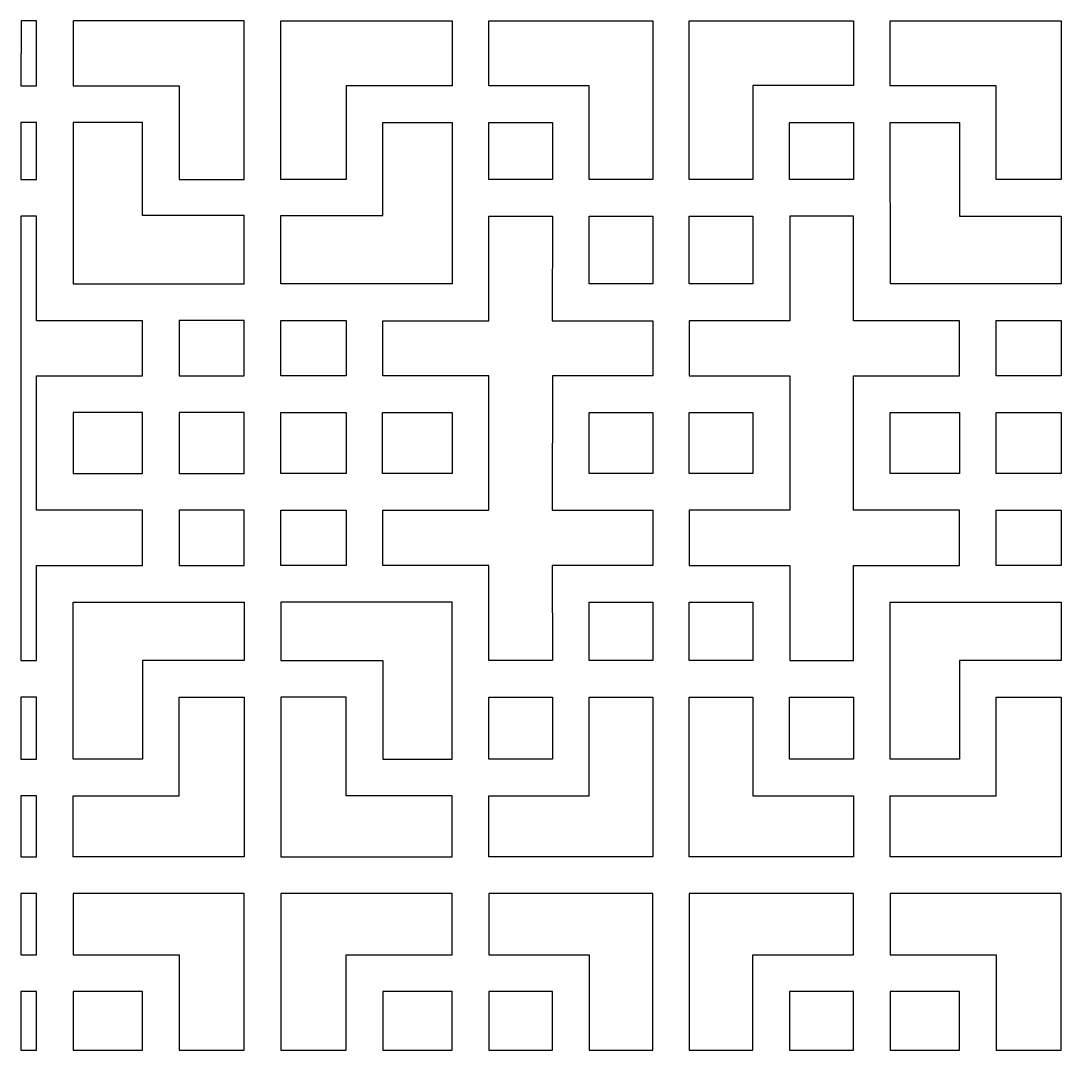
# Model space of a CAD drawing. Header units: centimetres. Extents: x -108 to 108, y -137 to 137.
# Drawn here: x -107.8 to -56.7, y -137.2 to -86.6 of the extents above; entities that cross this region are included whole.
import ezdxf

# ---------------------------------------------------------------- set-up
doc = ezdxf.new("R2010")
doc.units = ezdxf.units.CM
doc.header["$MEASUREMENT"] = 0
doc.layers.add('layer 1', color=7, linetype='Continuous')

msp = doc.modelspace()

# ---------------------------------------------------------------- linework, layer by layer
at = {"layer": 'layer 1', "color": 177}
for points, knots in [([(-107.81718, -86.64373), (-107.81718, -86.64373), (-107.06362, -86.64373), (-107.06362, -86.64373), (-107.06362, -86.64373), (-107.06362, -86.64373), (-107.06362, -89.84373), (-107.06362, -89.84373), (-107.06362, -89.84373), (-107.06362, -89.84373), (-107.82968, -89.84373), (-107.82968, -89.84373), (-107.82968, -89.84373), (-107.82968, -89.84373), (-107.81718, -86.64373), (-107.81718, -86.64373)], [0, 0, 0, 0, 0.2, 0.2, 0.2, 0.2, 0.4, 0.4, 0.4, 0.4, 0.6, 0.6, 0.6, 0.6, 1, 1, 1, 1]), ([(-96.85862, -86.64373), (-96.85862, -86.64373), (-96.85862, -94.43373), (-96.85862, -94.43373), (-96.85862, -94.43373), (-96.85862, -94.43373), (-100.05612, -94.43373), (-100.05612, -94.43373), (-100.05612, -94.43373), (-100.05612, -94.43373), (-100.05612, -89.84373), (-100.05612, -89.84373), (-100.05612, -89.84373), (-100.05612, -89.84373), (-105.26362, -89.84373), (-105.26362, -89.84373), (-105.26362, -89.84373), (-105.26362, -89.84373), (-105.26362, -86.64373), (-105.26362, -86.64373), (-105.26362, -86.64373), (-105.26362, -86.64373), (-96.85862, -86.64373), (-96.85862, -86.64373)], [0, 0, 0, 0, 0.14285714, 0.14285714, 0.14285714, 0.14285714, 0.28571429, 0.28571429, 0.28571429, 0.28571429, 0.42857143, 0.42857143, 0.42857143, 0.42857143, 0.57142857, 0.57142857, 0.57142857, 0.57142857, 0.71428571, 0.71428571, 0.71428571, 0.71428571, 1, 1, 1, 1]), ([(-95.05906, -86.64373), (-95.05906, -86.64373), (-95.05906, -94.43373), (-95.05906, -94.43373), (-95.05906, -94.43373), (-95.05906, -94.43373), (-91.86156, -94.43373), (-91.86156, -94.43373), (-91.86156, -94.43373), (-91.86156, -94.43373), (-91.86156, -89.84373), (-91.86156, -89.84373), (-91.86156, -89.84373), (-91.86156, -89.84373), (-86.65406, -89.84373), (-86.65406, -89.84373), (-86.65406, -89.84373), (-86.65406, -89.84373), (-86.65406, -86.64373), (-86.65406, -86.64373), (-86.65406, -86.64373), (-86.65406, -86.64373), (-95.05906, -86.64373), (-95.05906, -86.64373)], [0, 0, 0, 0, 0.14285714, 0.14285714, 0.14285714, 0.14285714, 0.28571429, 0.28571429, 0.28571429, 0.28571429, 0.42857143, 0.42857143, 0.42857143, 0.42857143, 0.57142857, 0.57142857, 0.57142857, 0.57142857, 0.71428571, 0.71428571, 0.71428571, 0.71428571, 1, 1, 1, 1]), ([(-84.85406, -86.64373), (-84.85406, -86.64373), (-84.85406, -89.84373), (-84.85406, -89.84373), (-84.85406, -89.84373), (-84.85406, -89.84373), (-79.92156, -89.84372), (-79.92156, -89.84372), (-79.92156, -89.84372), (-79.92156, -89.84372), (-79.92156, -94.43373), (-79.92156, -94.43373), (-79.92156, -94.43373), (-79.92156, -94.43373), (-76.79656, -94.43373), (-76.79656, -94.43373), (-76.79656, -94.43373), (-76.79656, -94.43373), (-76.79656, -86.64373), (-76.79656, -86.64373), (-76.79656, -86.64373), (-76.79656, -86.64373), (-84.85406, -86.64373), (-84.85406, -86.64373)], [0, 0, 0, 0, 0.14285714, 0.14285714, 0.14285714, 0.14285714, 0.28571429, 0.28571429, 0.28571429, 0.28571429, 0.42857143, 0.42857143, 0.42857143, 0.42857143, 0.57142857, 0.57142857, 0.57142857, 0.57142857, 0.71428571, 0.71428571, 0.71428571, 0.71428571, 1, 1, 1, 1]), ([(-71.88156, -89.81815), (-71.88156, -89.81815), (-66.94906, -89.81815), (-66.94906, -89.81815), (-66.94906, -89.81815), (-66.94906, -89.81815), (-66.94906, -86.64373), (-66.94906, -86.64373), (-66.94906, -86.64373), (-66.94906, -86.64373), (-75.00656, -86.64373), (-75.00656, -86.64373), (-75.00656, -86.64373), (-75.00656, -86.64373), (-75.00656, -94.43373), (-75.00656, -94.43373), (-75.00656, -94.43373), (-75.00656, -94.43373), (-71.88156, -94.43373), (-71.88156, -94.43373), (-71.88156, -94.43373), (-71.88156, -94.43373), (-71.88156, -89.81815), (-71.88156, -89.81815)], [0, 0, 0, 0, 0.14285714, 0.14285714, 0.14285714, 0.14285714, 0.28571429, 0.28571429, 0.28571429, 0.28571429, 0.42857143, 0.42857143, 0.42857143, 0.42857143, 0.57142857, 0.57142857, 0.57142857, 0.57142857, 0.71428571, 0.71428571, 0.71428571, 0.71428571, 1, 1, 1, 1]), ([(-59.94155, -89.84373), (-59.94155, -89.84373), (-59.94156, -94.43373), (-59.94156, -94.43373), (-59.94156, -94.43373), (-59.94156, -94.43373), (-56.74406, -94.43373), (-56.74406, -94.43373), (-56.74406, -94.43373), (-56.74406, -94.43373), (-56.74406, -86.64373), (-56.74406, -86.64373), (-56.74406, -86.64373), (-56.74406, -86.64373), (-65.14906, -86.64373), (-65.14906, -86.64373), (-65.14906, -86.64373), (-65.14906, -86.64373), (-65.14906, -89.84373), (-65.14906, -89.84373), (-65.14906, -89.84373), (-65.14906, -89.84373), (-59.94155, -89.84373), (-59.94155, -89.84373)], [0, 0, 0, 0, 0.14285714, 0.14285714, 0.14285714, 0.14285714, 0.28571429, 0.28571429, 0.28571429, 0.28571429, 0.42857143, 0.42857143, 0.42857143, 0.42857143, 0.57142857, 0.57142857, 0.57142857, 0.57142857, 0.71428571, 0.71428571, 0.71428571, 0.71428571, 1, 1, 1, 1]), ([(-107.82968, -91.64374), (-107.82968, -91.64374), (-107.06362, -91.64373), (-107.06362, -91.64373), (-107.06362, -91.64373), (-107.06362, -91.64373), (-107.06362, -94.43373), (-107.06362, -94.43373), (-107.06362, -94.43373), (-107.06362, -94.43373), (-107.82968, -94.43373), (-107.82968, -94.43373), (-107.82968, -94.43373), (-107.82968, -94.43373), (-107.82968, -91.64374), (-107.82968, -91.64374)], [0, 0, 0, 0, 0.2, 0.2, 0.2, 0.2, 0.4, 0.4, 0.4, 0.4, 0.6, 0.6, 0.6, 0.6, 1, 1, 1, 1]), ([(-105.26112, -99.56872), (-105.26112, -99.56872), (-105.26112, -91.64373), (-105.26112, -91.64373), (-105.26112, -91.64373), (-105.26112, -91.64373), (-101.85709, -91.64373), (-101.85709, -91.64373), (-101.85709, -91.64373), (-101.85709, -91.64373), (-101.85862, -96.19998), (-101.85862, -96.19998), (-101.85862, -96.19998), (-101.85862, -96.19998), (-96.85862, -96.19998), (-96.85862, -96.19998), (-96.85862, -96.19998), (-96.85862, -96.19998), (-96.85862, -99.56872), (-96.85862, -99.56872), (-96.85862, -99.56872), (-96.85862, -99.56872), (-105.26112, -99.56872), (-105.26112, -99.56872)], [0, 0, 0, 0, 0.14285714, 0.14285714, 0.14285714, 0.14285714, 0.28571429, 0.28571429, 0.28571429, 0.28571429, 0.42857143, 0.42857143, 0.42857143, 0.42857143, 0.57142857, 0.57142857, 0.57142857, 0.57142857, 0.71428571, 0.71428571, 0.71428571, 0.71428571, 1, 1, 1, 1]), ([(-86.65656, -99.56872), (-86.65656, -99.56872), (-86.65656, -91.64373), (-86.65656, -91.64373), (-86.65656, -91.64373), (-86.65656, -91.64373), (-90.06059, -91.64373), (-90.06059, -91.64373), (-90.06059, -91.64373), (-90.06059, -91.64373), (-90.05906, -96.19998), (-90.05906, -96.19998), (-90.05906, -96.19998), (-90.05906, -96.19998), (-95.05906, -96.19998), (-95.05906, -96.19998), (-95.05906, -96.19998), (-95.05906, -96.19998), (-95.05906, -99.56872), (-95.05906, -99.56872), (-95.05906, -99.56872), (-95.05906, -99.56872), (-86.65656, -99.56872), (-86.65656, -99.56872)], [0, 0, 0, 0, 0.14285714, 0.14285714, 0.14285714, 0.14285714, 0.28571429, 0.28571429, 0.28571429, 0.28571429, 0.42857143, 0.42857143, 0.42857143, 0.42857143, 0.57142857, 0.57142857, 0.57142857, 0.57142857, 0.71428571, 0.71428571, 0.71428571, 0.71428571, 1, 1, 1, 1]), ([(-81.72156, -91.64373), (-81.72156, -91.64373), (-84.85406, -91.64373), (-84.85406, -91.64373), (-84.85406, -91.64373), (-84.85406, -91.64373), (-84.85406, -94.43373), (-84.85406, -94.43373), (-84.85406, -94.43373), (-84.85406, -94.43373), (-81.72156, -94.43373), (-81.72156, -94.43373), (-81.72156, -94.43373), (-81.72156, -94.43373), (-81.72156, -91.64373), (-81.72156, -91.64373)], [0, 0, 0, 0, 0.2, 0.2, 0.2, 0.2, 0.4, 0.4, 0.4, 0.4, 0.6, 0.6, 0.6, 0.6, 1, 1, 1, 1]), ([(-66.94906, -91.64373), (-66.94906, -91.64373), (-70.08156, -91.64373), (-70.08156, -91.64373), (-70.08156, -91.64373), (-70.08156, -91.64373), (-70.08156, -94.43373), (-70.08156, -94.43373), (-70.08156, -94.43373), (-70.08156, -94.43373), (-66.94906, -94.43373), (-66.94906, -94.43373), (-66.94906, -94.43373), (-66.94906, -94.43373), (-66.94906, -91.64373), (-66.94906, -91.64373)], [0, 0, 0, 0, 0.2, 0.2, 0.2, 0.2, 0.4, 0.4, 0.4, 0.4, 0.6, 0.6, 0.6, 0.6, 1, 1, 1, 1]), ([(-65.13045, -99.56879), (-65.13045, -99.56879), (-56.74406, -99.56872), (-56.74406, -99.56872), (-56.74406, -99.56872), (-56.74406, -99.56872), (-56.74406, -96.23372), (-56.74406, -96.23372), (-56.74406, -96.23372), (-56.74406, -96.23372), (-61.74406, -96.23418), (-61.74406, -96.23418), (-61.74406, -96.23418), (-61.74406, -96.23418), (-61.74406, -91.64373), (-61.74406, -91.64373), (-61.74406, -91.64373), (-61.74406, -91.64373), (-65.14656, -91.64373), (-65.14656, -91.64373), (-65.14656, -91.64373), (-65.14656, -91.64373), (-65.13045, -99.56879), (-65.13045, -99.56879)], [0, 0, 0, 0, 0.14285714, 0.14285714, 0.14285714, 0.14285714, 0.28571429, 0.28571429, 0.28571429, 0.28571429, 0.42857143, 0.42857143, 0.42857143, 0.42857143, 0.57142857, 0.57142857, 0.57142857, 0.57142857, 0.71428571, 0.71428571, 0.71428571, 0.71428571, 1, 1, 1, 1]), ([(-107.82968, -96.23371), (-107.82968, -96.23371), (-107.06362, -96.23372), (-107.06362, -96.23372), (-107.06362, -96.23372), (-107.06362, -96.23372), (-107.06362, -101.37122), (-107.06362, -101.37122), (-107.06362, -101.37122), (-107.06362, -101.37122), (-101.85862, -101.37122), (-101.85862, -101.37122), (-101.85862, -101.37122), (-101.85862, -101.37122), (-101.85862, -104.08373), (-101.85862, -104.08373), (-101.85862, -104.08373), (-101.85862, -104.08373), (-107.06362, -104.08372), (-107.06362, -104.08372), (-107.06362, -104.08372), (-107.06362, -104.08372), (-107.06362, -110.67873), (-107.06362, -110.67873), (-107.06362, -110.67873), (-107.06362, -110.67873), (-101.85862, -110.67872), (-101.85862, -110.67872), (-101.85862, -110.67872), (-101.85862, -110.67872), (-101.85862, -113.39872), (-101.85862, -113.39872), (-101.85862, -113.39872), (-101.85862, -113.39872), (-107.06362, -113.39623), (-107.06362, -113.39623), (-107.06362, -113.39623), (-107.06362, -113.39623), (-107.06362, -118.05873), (-107.06362, -118.05873), (-107.06362, -118.05873), (-107.06362, -118.05873), (-107.82968, -118.05874), (-107.82968, -118.05874), (-107.82968, -118.05874), (-107.82968, -118.05874), (-107.82968, -96.23371), (-107.82968, -96.23371)], [0, 0, 0, 0, 0.07692308, 0.07692308, 0.07692308, 0.07692308, 0.15384615, 0.15384615, 0.15384615, 0.15384615, 0.23076923, 0.23076923, 0.23076923, 0.23076923, 0.30769231, 0.30769231, 0.30769231, 0.30769231, 0.38461538, 0.38461538, 0.38461538, 0.38461538, 0.46153846, 0.46153846, 0.46153846, 0.46153846, 0.53846154, 0.53846154, 0.53846154, 0.53846154, 0.61538462, 0.61538462, 0.61538462, 0.61538462, 0.69230769, 0.69230769, 0.69230769, 0.69230769, 0.76923077, 0.76923077, 0.76923077, 0.76923077, 0.84615385, 0.84615385, 0.84615385, 0.84615385, 1, 1, 1, 1]), ([(-81.73904, -110.67872), (-81.73904, -110.67872), (-81.72656, -104.08372), (-81.72656, -104.08372), (-81.72656, -104.08372), (-81.72656, -104.08372), (-76.79156, -104.08373), (-76.79156, -104.08373), (-76.79156, -104.08373), (-76.79156, -104.08373), (-76.79156, -101.37122), (-76.79156, -101.37122), (-76.79156, -101.37122), (-76.79156, -101.37122), (-81.73903, -101.37122), (-81.73903, -101.37122), (-81.73903, -101.37122), (-81.73903, -101.37122), (-81.72656, -96.23372), (-81.72656, -96.23372), (-81.72656, -96.23372), (-81.72656, -96.23372), (-84.85406, -96.23372), (-84.85406, -96.23372), (-84.85406, -96.23372), (-84.85406, -96.23372), (-84.85406, -101.37122), (-84.85406, -101.37122), (-84.85406, -101.37122), (-84.85406, -101.37122), (-90.05906, -101.37122), (-90.05906, -101.37122), (-90.05906, -101.37122), (-90.05906, -101.37122), (-90.05906, -104.08373), (-90.05906, -104.08373), (-90.05906, -104.08373), (-90.05906, -104.08373), (-84.85406, -104.08372), (-84.85406, -104.08372), (-84.85406, -104.08372), (-84.85406, -104.08372), (-84.85406, -110.67873), (-84.85406, -110.67873), (-84.85406, -110.67873), (-84.85406, -110.67873), (-90.05906, -110.67872), (-90.05906, -110.67872), (-90.05906, -110.67872), (-90.05906, -110.67872), (-90.05906, -113.39872), (-90.05906, -113.39872), (-90.05906, -113.39872), (-90.05906, -113.39872), (-84.85406, -113.39623), (-84.85406, -113.39623), (-84.85406, -113.39623), (-84.85406, -113.39623), (-84.85406, -118.05873), (-84.85406, -118.05873), (-84.85406, -118.05873), (-84.85406, -118.05873), (-81.72656, -118.05873), (-81.72656, -118.05873), (-81.72656, -118.05873), (-81.72656, -118.05873), (-81.73903, -113.39872), (-81.73903, -113.39872), (-81.73903, -113.39872), (-81.73903, -113.39872), (-76.79156, -113.39872), (-76.79156, -113.39872), (-76.79156, -113.39872), (-76.79156, -113.39872), (-76.79156, -110.67872), (-76.79156, -110.67872), (-76.79156, -110.67872), (-76.79156, -110.67872), (-81.73904, -110.67872), (-81.73904, -110.67872)], [0, 0, 0, 0, 0.04761905, 0.04761905, 0.04761905, 0.04761905, 0.0952381, 0.0952381, 0.0952381, 0.0952381, 0.14285714, 0.14285714, 0.14285714, 0.14285714, 0.19047619, 0.19047619, 0.19047619, 0.19047619, 0.23809524, 0.23809524, 0.23809524, 0.23809524, 0.28571429, 0.28571429, 0.28571429, 0.28571429, 0.33333333, 0.33333333, 0.33333333, 0.33333333, 0.38095238, 0.38095238, 0.38095238, 0.38095238, 0.42857143, 0.42857143, 0.42857143, 0.42857143, 0.47619048, 0.47619048, 0.47619048, 0.47619048, 0.52380952, 0.52380952, 0.52380952, 0.52380952, 0.57142857, 0.57142857, 0.57142857, 0.57142857, 0.61904762, 0.61904762, 0.61904762, 0.61904762, 0.66666667, 0.66666667, 0.66666667, 0.66666667, 0.71428571, 0.71428571, 0.71428571, 0.71428571, 0.76190476, 0.76190476, 0.76190476, 0.76190476, 0.80952381, 0.80952381, 0.80952381, 0.80952381, 0.85714286, 0.85714286, 0.85714286, 0.85714286, 0.9047619, 0.9047619, 0.9047619, 0.9047619, 1, 1, 1, 1]), ([(-76.79156, -96.23622), (-76.79156, -96.23622), (-79.92156, -96.23622), (-79.92156, -96.23622), (-79.92156, -96.23622), (-79.92156, -96.23622), (-79.92156, -99.56872), (-79.92156, -99.56872), (-79.92156, -99.56872), (-79.92156, -99.56872), (-76.79156, -99.56872), (-76.79156, -99.56872), (-76.79156, -99.56872), (-76.79156, -99.56872), (-76.79156, -96.23622), (-76.79156, -96.23622)], [0, 0, 0, 0, 0.2, 0.2, 0.2, 0.2, 0.4, 0.4, 0.4, 0.4, 0.6, 0.6, 0.6, 0.6, 1, 1, 1, 1]), ([(-66.94907, -104.08373), (-66.94907, -104.08373), (-66.94906, -110.67871), (-66.94906, -110.67871), (-66.94906, -110.67871), (-66.94906, -110.67871), (-61.74406, -110.67872), (-61.74406, -110.67872), (-61.74406, -110.67872), (-61.74406, -110.67872), (-61.74406, -113.39872), (-61.74406, -113.39872), (-61.74406, -113.39872), (-61.74406, -113.39872), (-66.94906, -113.39872), (-66.94906, -113.39872), (-66.94906, -113.39872), (-66.94906, -113.39872), (-66.94906, -118.05873), (-66.94906, -118.05873), (-66.94906, -118.05873), (-66.94906, -118.05873), (-70.07656, -118.05873), (-70.07656, -118.05873), (-70.07656, -118.05873), (-70.07656, -118.05873), (-70.07656, -113.39624), (-70.07656, -113.39624), (-70.07656, -113.39624), (-70.07656, -113.39624), (-75.01156, -113.39872), (-75.01156, -113.39872), (-75.01156, -113.39872), (-75.01156, -113.39872), (-75.01156, -110.67872), (-75.01156, -110.67872), (-75.01156, -110.67872), (-75.01156, -110.67872), (-70.07656, -110.67872), (-70.07656, -110.67872), (-70.07656, -110.67872), (-70.07656, -110.67872), (-70.07656, -104.08374), (-70.07656, -104.08374), (-70.07656, -104.08374), (-70.07656, -104.08374), (-75.01156, -104.08373), (-75.01156, -104.08373), (-75.01156, -104.08373), (-75.01156, -104.08373), (-75.01156, -101.37122), (-75.01156, -101.37122), (-75.01156, -101.37122), (-75.01156, -101.37122), (-70.07656, -101.37123), (-70.07656, -101.37123), (-70.07656, -101.37123), (-70.07656, -101.37123), (-70.07656, -96.23372), (-70.07656, -96.23372), (-70.07656, -96.23372), (-70.07656, -96.23372), (-66.94906, -96.23372), (-66.94906, -96.23372), (-66.94906, -96.23372), (-66.94906, -96.23372), (-66.94906, -101.37122), (-66.94906, -101.37122), (-66.94906, -101.37122), (-66.94906, -101.37122), (-61.74406, -101.37122), (-61.74406, -101.37122), (-61.74406, -101.37122), (-61.74406, -101.37122), (-61.74406, -104.08373), (-61.74406, -104.08373), (-61.74406, -104.08373), (-61.74406, -104.08373), (-66.94907, -104.08373), (-66.94907, -104.08373)], [0, 0, 0, 0, 0.04761905, 0.04761905, 0.04761905, 0.04761905, 0.0952381, 0.0952381, 0.0952381, 0.0952381, 0.14285714, 0.14285714, 0.14285714, 0.14285714, 0.19047619, 0.19047619, 0.19047619, 0.19047619, 0.23809524, 0.23809524, 0.23809524, 0.23809524, 0.28571429, 0.28571429, 0.28571429, 0.28571429, 0.33333333, 0.33333333, 0.33333333, 0.33333333, 0.38095238, 0.38095238, 0.38095238, 0.38095238, 0.42857143, 0.42857143, 0.42857143, 0.42857143, 0.47619048, 0.47619048, 0.47619048, 0.47619048, 0.52380952, 0.52380952, 0.52380952, 0.52380952, 0.57142857, 0.57142857, 0.57142857, 0.57142857, 0.61904762, 0.61904762, 0.61904762, 0.61904762, 0.66666667, 0.66666667, 0.66666667, 0.66666667, 0.71428571, 0.71428571, 0.71428571, 0.71428571, 0.76190476, 0.76190476, 0.76190476, 0.76190476, 0.80952381, 0.80952381, 0.80952381, 0.80952381, 0.85714286, 0.85714286, 0.85714286, 0.85714286, 0.9047619, 0.9047619, 0.9047619, 0.9047619, 1, 1, 1, 1]), ([(-71.88156, -96.23622), (-71.88156, -96.23622), (-75.01156, -96.23622), (-75.01156, -96.23622), (-75.01156, -96.23622), (-75.01156, -96.23622), (-75.01156, -99.56872), (-75.01156, -99.56872), (-75.01156, -99.56872), (-75.01156, -99.56872), (-71.88156, -99.56872), (-71.88156, -99.56872), (-71.88156, -99.56872), (-71.88156, -99.56872), (-71.88156, -96.23622), (-71.88156, -96.23622)], [0, 0, 0, 0, 0.2, 0.2, 0.2, 0.2, 0.4, 0.4, 0.4, 0.4, 0.6, 0.6, 0.6, 0.6, 1, 1, 1, 1]), ([(-100.05862, -101.36873), (-100.05862, -101.36873), (-96.85862, -101.36873), (-96.85862, -101.36873), (-96.85862, -101.36873), (-96.85862, -101.36873), (-96.85862, -104.08373), (-96.85862, -104.08373), (-96.85862, -104.08373), (-96.85862, -104.08373), (-100.05862, -104.08373), (-100.05862, -104.08373), (-100.05862, -104.08373), (-100.05862, -104.08373), (-100.05862, -101.36873), (-100.05862, -101.36873)], [0, 0, 0, 0, 0.2, 0.2, 0.2, 0.2, 0.4, 0.4, 0.4, 0.4, 0.6, 0.6, 0.6, 0.6, 1, 1, 1, 1]), ([(-91.85906, -101.36873), (-91.85906, -101.36873), (-95.05906, -101.36873), (-95.05906, -101.36873), (-95.05906, -101.36873), (-95.05906, -101.36873), (-95.05906, -104.08373), (-95.05906, -104.08373), (-95.05906, -104.08373), (-95.05906, -104.08373), (-91.85906, -104.08373), (-91.85906, -104.08373), (-91.85906, -104.08373), (-91.85906, -104.08373), (-91.85906, -101.36873), (-91.85906, -101.36873)], [0, 0, 0, 0, 0.2, 0.2, 0.2, 0.2, 0.4, 0.4, 0.4, 0.4, 0.6, 0.6, 0.6, 0.6, 1, 1, 1, 1]), ([(-56.74406, -101.36873), (-56.74406, -101.36873), (-59.94406, -101.36873), (-59.94406, -101.36873), (-59.94406, -101.36873), (-59.94406, -101.36873), (-59.94406, -104.08373), (-59.94406, -104.08373), (-59.94406, -104.08373), (-59.94406, -104.08373), (-56.74406, -104.08373), (-56.74406, -104.08373), (-56.74406, -104.08373), (-56.74406, -104.08373), (-56.74406, -101.36873), (-56.74406, -101.36873)], [0, 0, 0, 0, 0.2, 0.2, 0.2, 0.2, 0.4, 0.4, 0.4, 0.4, 0.6, 0.6, 0.6, 0.6, 1, 1, 1, 1]), ([(-105.26112, -105.88373), (-105.26112, -105.88373), (-101.85362, -105.88373), (-101.85362, -105.88373), (-101.85362, -105.88373), (-101.85362, -105.88373), (-101.85362, -108.87372), (-101.85362, -108.87372), (-101.85362, -108.87372), (-101.85362, -108.87372), (-105.26112, -108.87372), (-105.26112, -108.87372), (-105.26112, -108.87372), (-105.26112, -108.87372), (-105.26112, -105.88373), (-105.26112, -105.88373)], [0, 0, 0, 0, 0.2, 0.2, 0.2, 0.2, 0.4, 0.4, 0.4, 0.4, 0.6, 0.6, 0.6, 0.6, 1, 1, 1, 1]), ([(-100.05862, -105.88373), (-100.05862, -105.88373), (-96.85862, -105.88373), (-96.85862, -105.88373), (-96.85862, -105.88373), (-96.85862, -105.88373), (-96.85862, -108.87872), (-96.85862, -108.87872), (-96.85862, -108.87872), (-96.85862, -108.87872), (-100.05862, -108.87872), (-100.05862, -108.87872), (-100.05862, -108.87872), (-100.05862, -108.87872), (-100.05862, -105.88373), (-100.05862, -105.88373)], [0, 0, 0, 0, 0.2, 0.2, 0.2, 0.2, 0.4, 0.4, 0.4, 0.4, 0.6, 0.6, 0.6, 0.6, 1, 1, 1, 1]), ([(-91.85906, -105.88373), (-91.85906, -105.88373), (-95.05906, -105.88373), (-95.05906, -105.88373), (-95.05906, -105.88373), (-95.05906, -105.88373), (-95.05906, -108.87872), (-95.05906, -108.87872), (-95.05906, -108.87872), (-95.05906, -108.87872), (-91.85906, -108.87872), (-91.85906, -108.87872), (-91.85906, -108.87872), (-91.85906, -108.87872), (-91.85906, -105.88373), (-91.85906, -105.88373)], [0, 0, 0, 0, 0.2, 0.2, 0.2, 0.2, 0.4, 0.4, 0.4, 0.4, 0.6, 0.6, 0.6, 0.6, 1, 1, 1, 1]), ([(-86.65656, -105.88373), (-86.65656, -105.88373), (-90.06406, -105.88373), (-90.06406, -105.88373), (-90.06406, -105.88373), (-90.06406, -105.88373), (-90.06406, -108.87372), (-90.06406, -108.87372), (-90.06406, -108.87372), (-90.06406, -108.87372), (-86.65656, -108.87372), (-86.65656, -108.87372), (-86.65656, -108.87372), (-86.65656, -108.87372), (-86.65656, -105.88373), (-86.65656, -105.88373)], [0, 0, 0, 0, 0.2, 0.2, 0.2, 0.2, 0.4, 0.4, 0.4, 0.4, 0.6, 0.6, 0.6, 0.6, 1, 1, 1, 1]), ([(-76.79156, -105.88122), (-76.79156, -105.88122), (-79.92156, -105.88122), (-79.92156, -105.88122), (-79.92156, -105.88122), (-79.92156, -105.88122), (-79.92156, -108.87872), (-79.92156, -108.87872), (-79.92156, -108.87872), (-79.92156, -108.87872), (-76.79156, -108.87872), (-76.79156, -108.87872), (-76.79156, -108.87872), (-76.79156, -108.87872), (-76.79156, -105.88122), (-76.79156, -105.88122)], [0, 0, 0, 0, 0.2, 0.2, 0.2, 0.2, 0.4, 0.4, 0.4, 0.4, 0.6, 0.6, 0.6, 0.6, 1, 1, 1, 1]), ([(-71.88156, -105.88122), (-71.88156, -105.88122), (-75.01406, -105.88122), (-75.01406, -105.88122), (-75.01406, -105.88122), (-75.01406, -105.88122), (-75.01406, -108.87872), (-75.01406, -108.87872), (-75.01406, -108.87872), (-75.01406, -108.87872), (-71.88156, -108.87872), (-71.88156, -108.87872), (-71.88156, -108.87872), (-71.88156, -108.87872), (-71.88156, -105.88122), (-71.88156, -105.88122)], [0, 0, 0, 0, 0.2, 0.2, 0.2, 0.2, 0.4, 0.4, 0.4, 0.4, 0.6, 0.6, 0.6, 0.6, 1, 1, 1, 1]), ([(-61.73906, -105.88373), (-61.73906, -105.88373), (-65.14656, -105.88373), (-65.14656, -105.88373), (-65.14656, -105.88373), (-65.14656, -105.88373), (-65.14656, -108.87372), (-65.14656, -108.87372), (-65.14656, -108.87372), (-65.14656, -108.87372), (-61.73906, -108.87372), (-61.73906, -108.87372), (-61.73906, -108.87372), (-61.73906, -108.87372), (-61.73906, -105.88373), (-61.73906, -105.88373)], [0, 0, 0, 0, 0.2, 0.2, 0.2, 0.2, 0.4, 0.4, 0.4, 0.4, 0.6, 0.6, 0.6, 0.6, 1, 1, 1, 1]), ([(-56.74406, -105.88373), (-56.74406, -105.88373), (-59.94406, -105.88373), (-59.94406, -105.88373), (-59.94406, -105.88373), (-59.94406, -105.88373), (-59.94406, -108.87872), (-59.94406, -108.87872), (-59.94406, -108.87872), (-59.94406, -108.87872), (-56.74406, -108.87872), (-56.74406, -108.87872), (-56.74406, -108.87872), (-56.74406, -108.87872), (-56.74406, -105.88373), (-56.74406, -105.88373)], [0, 0, 0, 0, 0.2, 0.2, 0.2, 0.2, 0.4, 0.4, 0.4, 0.4, 0.6, 0.6, 0.6, 0.6, 1, 1, 1, 1]), ([(-100.05862, -110.67623), (-100.05862, -110.67623), (-96.85862, -110.67623), (-96.85862, -110.67623), (-96.85862, -110.67623), (-96.85862, -110.67623), (-96.85862, -113.39872), (-96.85862, -113.39872), (-96.85862, -113.39872), (-96.85862, -113.39872), (-100.05862, -113.39872), (-100.05862, -113.39872), (-100.05862, -113.39872), (-100.05862, -113.39872), (-100.05862, -110.67623), (-100.05862, -110.67623)], [0, 0, 0, 0, 0.2, 0.2, 0.2, 0.2, 0.4, 0.4, 0.4, 0.4, 0.6, 0.6, 0.6, 0.6, 1, 1, 1, 1]), ([(-91.85906, -110.67623), (-91.85906, -110.67623), (-95.05906, -110.67623), (-95.05906, -110.67623), (-95.05906, -110.67623), (-95.05906, -110.67623), (-95.05906, -113.39872), (-95.05906, -113.39872), (-95.05906, -113.39872), (-95.05906, -113.39872), (-91.85906, -113.39872), (-91.85906, -113.39872), (-91.85906, -113.39872), (-91.85906, -113.39872), (-91.85906, -110.67623), (-91.85906, -110.67623)], [0, 0, 0, 0, 0.2, 0.2, 0.2, 0.2, 0.4, 0.4, 0.4, 0.4, 0.6, 0.6, 0.6, 0.6, 1, 1, 1, 1]), ([(-56.74457, -110.67459), (-56.74457, -110.67459), (-59.94246, -110.67459), (-59.94246, -110.67459), (-59.94246, -110.67459), (-59.94246, -110.67459), (-59.94246, -113.40095), (-59.94246, -113.40095), (-59.94246, -113.40095), (-59.94246, -113.40095), (-56.74457, -113.40095), (-56.74457, -113.40095), (-56.74457, -113.40095), (-56.74457, -113.40095), (-56.74457, -110.67459), (-56.74457, -110.67459)], [0, 0, 0, 0, 0.2, 0.2, 0.2, 0.2, 0.4, 0.4, 0.4, 0.4, 0.6, 0.6, 0.6, 0.6, 1, 1, 1, 1]), ([(-101.85862, -118.05373), (-101.85862, -118.05373), (-96.85862, -118.05873), (-96.85862, -118.05873), (-96.85862, -118.05873), (-96.85862, -118.05873), (-96.85862, -115.19873), (-96.85862, -115.19873), (-96.85862, -115.19873), (-96.85862, -115.19873), (-105.26112, -115.19873), (-105.26112, -115.19873), (-105.26112, -115.19873), (-105.26112, -115.19873), (-105.26112, -122.90123), (-105.26112, -122.90123), (-105.26112, -122.90123), (-105.26112, -122.90123), (-101.85862, -122.90123), (-101.85862, -122.90123), (-101.85862, -122.90123), (-101.85862, -122.90123), (-101.85862, -118.05373), (-101.85862, -118.05373)], [0, 0, 0, 0, 0.14285714, 0.14285714, 0.14285714, 0.14285714, 0.28571429, 0.28571429, 0.28571429, 0.28571429, 0.42857143, 0.42857143, 0.42857143, 0.42857143, 0.57142857, 0.57142857, 0.57142857, 0.57142857, 0.71428571, 0.71428571, 0.71428571, 0.71428571, 1, 1, 1, 1]), ([(-90.05906, -118.05373), (-90.05906, -118.05373), (-95.05906, -118.05873), (-95.05906, -118.05873), (-95.05906, -118.05873), (-95.05906, -118.05873), (-95.05906, -115.19873), (-95.05906, -115.19873), (-95.05906, -115.19873), (-95.05906, -115.19873), (-86.65656, -115.19873), (-86.65656, -115.19873), (-86.65656, -115.19873), (-86.65656, -115.19873), (-86.65656, -122.90123), (-86.65656, -122.90123), (-86.65656, -122.90123), (-86.65656, -122.90123), (-90.05906, -122.90123), (-90.05906, -122.90123), (-90.05906, -122.90123), (-90.05906, -122.90123), (-90.05906, -118.05373), (-90.05906, -118.05373)], [0, 0, 0, 0, 0.14285714, 0.14285714, 0.14285714, 0.14285714, 0.28571429, 0.28571429, 0.28571429, 0.28571429, 0.42857143, 0.42857143, 0.42857143, 0.42857143, 0.57142857, 0.57142857, 0.57142857, 0.57142857, 0.71428571, 0.71428571, 0.71428571, 0.71428571, 1, 1, 1, 1]), ([(-76.79156, -115.19623), (-76.79156, -115.19623), (-79.92406, -115.19623), (-79.92406, -115.19623), (-79.92406, -115.19623), (-79.92406, -115.19623), (-79.92406, -118.05373), (-79.92406, -118.05373), (-79.92406, -118.05373), (-79.92406, -118.05373), (-76.79156, -118.05373), (-76.79156, -118.05373), (-76.79156, -118.05373), (-76.79156, -118.05373), (-76.79156, -115.19623), (-76.79156, -115.19623)], [0, 0, 0, 0, 0.2, 0.2, 0.2, 0.2, 0.4, 0.4, 0.4, 0.4, 0.6, 0.6, 0.6, 0.6, 1, 1, 1, 1]), ([(-71.88156, -115.19623), (-71.88156, -115.19623), (-75.01156, -115.19623), (-75.01156, -115.19623), (-75.01156, -115.19623), (-75.01156, -115.19623), (-75.01156, -118.05373), (-75.01156, -118.05373), (-75.01156, -118.05373), (-75.01156, -118.05373), (-71.88156, -118.05373), (-71.88156, -118.05373), (-71.88156, -118.05373), (-71.88156, -118.05373), (-71.88156, -115.19623), (-71.88156, -115.19623)], [0, 0, 0, 0, 0.2, 0.2, 0.2, 0.2, 0.4, 0.4, 0.4, 0.4, 0.6, 0.6, 0.6, 0.6, 1, 1, 1, 1]), ([(-61.74406, -118.05373), (-61.74406, -118.05373), (-56.74406, -118.05495), (-56.74406, -118.05495), (-56.74406, -118.05495), (-56.74406, -118.05495), (-56.74406, -115.19873), (-56.74406, -115.19873), (-56.74406, -115.19873), (-56.74406, -115.19873), (-65.14116, -115.19873), (-65.14116, -115.19873), (-65.14116, -115.19873), (-65.14116, -115.19873), (-65.14656, -122.90123), (-65.14656, -122.90123), (-65.14656, -122.90123), (-65.14656, -122.90123), (-61.74406, -122.90123), (-61.74406, -122.90123), (-61.74406, -122.90123), (-61.74406, -122.90123), (-61.74406, -118.05373), (-61.74406, -118.05373)], [0, 0, 0, 0, 0.14285714, 0.14285714, 0.14285714, 0.14285714, 0.28571429, 0.28571429, 0.28571429, 0.28571429, 0.42857143, 0.42857143, 0.42857143, 0.42857143, 0.57142857, 0.57142857, 0.57142857, 0.57142857, 0.71428571, 0.71428571, 0.71428571, 0.71428571, 1, 1, 1, 1]), ([(-107.82968, -119.85372), (-107.82968, -119.85372), (-107.06362, -119.85373), (-107.06362, -119.85373), (-107.06362, -119.85373), (-107.06362, -119.85373), (-107.06362, -122.90123), (-107.06362, -122.90123), (-107.06362, -122.90123), (-107.06362, -122.90123), (-107.82968, -122.90123), (-107.82968, -122.90123), (-107.82968, -122.90123), (-107.82968, -122.90123), (-107.82968, -119.85372), (-107.82968, -119.85372)], [0, 0, 0, 0, 0.2, 0.2, 0.2, 0.2, 0.4, 0.4, 0.4, 0.4, 0.6, 0.6, 0.6, 0.6, 1, 1, 1, 1]), ([(-96.85862, -127.71123), (-96.85862, -127.71123), (-96.85862, -119.85623), (-96.85862, -119.85623), (-96.85862, -119.85623), (-96.85862, -119.85623), (-100.05862, -119.85623), (-100.05862, -119.85623), (-100.05862, -119.85623), (-100.05862, -119.85623), (-100.05612, -124.70123), (-100.05612, -124.70123), (-100.05612, -124.70123), (-100.05612, -124.70123), (-105.26112, -124.70123), (-105.26112, -124.70123), (-105.26112, -124.70123), (-105.26112, -124.70123), (-105.26112, -127.71123), (-105.26112, -127.71123), (-105.26112, -127.71123), (-105.26112, -127.71123), (-96.85862, -127.71123), (-96.85862, -127.71123)], [0, 0, 0, 0, 0.14285714, 0.14285714, 0.14285714, 0.14285714, 0.28571429, 0.28571429, 0.28571429, 0.28571429, 0.42857143, 0.42857143, 0.42857143, 0.42857143, 0.57142857, 0.57142857, 0.57142857, 0.57142857, 0.71428571, 0.71428571, 0.71428571, 0.71428571, 1, 1, 1, 1]), ([(-95.05906, -127.71123), (-95.05906, -127.71123), (-95.05906, -119.85623), (-95.05906, -119.85623), (-95.05906, -119.85623), (-95.05906, -119.85623), (-91.85906, -119.85623), (-91.85906, -119.85623), (-91.85906, -119.85623), (-91.85906, -119.85623), (-91.86156, -124.70123), (-91.86156, -124.70123), (-91.86156, -124.70123), (-91.86156, -124.70123), (-86.65656, -124.70123), (-86.65656, -124.70123), (-86.65656, -124.70123), (-86.65656, -124.70123), (-86.65656, -127.71123), (-86.65656, -127.71123), (-86.65656, -127.71123), (-86.65656, -127.71123), (-95.05906, -127.71123), (-95.05906, -127.71123)], [0, 0, 0, 0, 0.14285714, 0.14285714, 0.14285714, 0.14285714, 0.28571429, 0.28571429, 0.28571429, 0.28571429, 0.42857143, 0.42857143, 0.42857143, 0.42857143, 0.57142857, 0.57142857, 0.57142857, 0.57142857, 0.71428571, 0.71428571, 0.71428571, 0.71428571, 1, 1, 1, 1]), ([(-81.72156, -119.85373), (-81.72156, -119.85373), (-84.85406, -119.85373), (-84.85406, -119.85373), (-84.85406, -119.85373), (-84.85406, -119.85373), (-84.85406, -122.90123), (-84.85406, -122.90123), (-84.85406, -122.90123), (-84.85406, -122.90123), (-81.72156, -122.90123), (-81.72156, -122.90123), (-81.72156, -122.90123), (-81.72156, -122.90123), (-81.72156, -119.85373), (-81.72156, -119.85373)], [0, 0, 0, 0, 0.2, 0.2, 0.2, 0.2, 0.4, 0.4, 0.4, 0.4, 0.6, 0.6, 0.6, 0.6, 1, 1, 1, 1]), ([(-76.79156, -127.71123), (-76.79156, -127.71123), (-76.79156, -119.85623), (-76.79156, -119.85623), (-76.79156, -119.85623), (-76.79156, -119.85623), (-79.92407, -119.85623), (-79.92407, -119.85623), (-79.92407, -119.85623), (-79.92407, -119.85623), (-79.92156, -124.70123), (-79.92156, -124.70123), (-79.92156, -124.70123), (-79.92156, -124.70123), (-84.85406, -124.70123), (-84.85406, -124.70123), (-84.85406, -124.70123), (-84.85406, -124.70123), (-84.85406, -127.71123), (-84.85406, -127.71123), (-84.85406, -127.71123), (-84.85406, -127.71123), (-76.79156, -127.71123), (-76.79156, -127.71123)], [0, 0, 0, 0, 0.14285714, 0.14285714, 0.14285714, 0.14285714, 0.28571429, 0.28571429, 0.28571429, 0.28571429, 0.42857143, 0.42857143, 0.42857143, 0.42857143, 0.57142857, 0.57142857, 0.57142857, 0.57142857, 0.71428571, 0.71428571, 0.71428571, 0.71428571, 1, 1, 1, 1]), ([(-71.88156, -124.70123), (-71.88156, -124.70123), (-71.88156, -119.85623), (-71.88156, -119.85623), (-71.88156, -119.85623), (-71.88156, -119.85623), (-75.01156, -119.85623), (-75.01156, -119.85623), (-75.01156, -119.85623), (-75.01156, -119.85623), (-75.01156, -127.71123), (-75.01156, -127.71123), (-75.01156, -127.71123), (-75.01156, -127.71123), (-66.94906, -127.71123), (-66.94906, -127.71123), (-66.94906, -127.71123), (-66.94906, -127.71123), (-66.94906, -124.70123), (-66.94906, -124.70123), (-66.94906, -124.70123), (-66.94906, -124.70123), (-71.88156, -124.70123), (-71.88156, -124.70123)], [0, 0, 0, 0, 0.14285714, 0.14285714, 0.14285714, 0.14285714, 0.28571429, 0.28571429, 0.28571429, 0.28571429, 0.42857143, 0.42857143, 0.42857143, 0.42857143, 0.57142857, 0.57142857, 0.57142857, 0.57142857, 0.71428571, 0.71428571, 0.71428571, 0.71428571, 1, 1, 1, 1]), ([(-66.94906, -119.85373), (-66.94906, -119.85373), (-70.08156, -119.85373), (-70.08156, -119.85373), (-70.08156, -119.85373), (-70.08156, -119.85373), (-70.08156, -122.90123), (-70.08156, -122.90123), (-70.08156, -122.90123), (-70.08156, -122.90123), (-66.94906, -122.90123), (-66.94906, -122.90123), (-66.94906, -122.90123), (-66.94906, -122.90123), (-66.94906, -119.85373), (-66.94906, -119.85373)], [0, 0, 0, 0, 0.2, 0.2, 0.2, 0.2, 0.4, 0.4, 0.4, 0.4, 0.6, 0.6, 0.6, 0.6, 1, 1, 1, 1]), ([(-56.74406, -119.85623), (-56.74406, -119.85623), (-59.94406, -119.85623), (-59.94406, -119.85623), (-59.94406, -119.85623), (-59.94406, -119.85623), (-59.94157, -124.70123), (-59.94157, -124.70123), (-59.94157, -124.70123), (-59.94157, -124.70123), (-65.14656, -124.70123), (-65.14656, -124.70123), (-65.14656, -124.70123), (-65.14656, -124.70123), (-65.14656, -127.71123), (-65.14656, -127.71123), (-65.14656, -127.71123), (-65.14656, -127.71123), (-56.74406, -127.71123), (-56.74406, -127.71123), (-56.74406, -127.71123), (-56.74406, -127.71123), (-56.74406, -119.85623), (-56.74406, -119.85623)], [0, 0, 0, 0, 0.14285714, 0.14285714, 0.14285714, 0.14285714, 0.28571429, 0.28571429, 0.28571429, 0.28571429, 0.42857143, 0.42857143, 0.42857143, 0.42857143, 0.57142857, 0.57142857, 0.57142857, 0.57142857, 0.71428571, 0.71428571, 0.71428571, 0.71428571, 1, 1, 1, 1]), ([(-107.82968, -124.70123), (-107.82968, -124.70123), (-107.06362, -124.70123), (-107.06362, -124.70123), (-107.06362, -124.70123), (-107.06362, -124.70123), (-107.06362, -127.71123), (-107.06362, -127.71123), (-107.06362, -127.71123), (-107.06362, -127.71123), (-107.82968, -127.71123), (-107.82968, -127.71123), (-107.82968, -127.71123), (-107.82968, -127.71123), (-107.82968, -124.70123), (-107.82968, -124.70123)], [0, 0, 0, 0, 0.2, 0.2, 0.2, 0.2, 0.4, 0.4, 0.4, 0.4, 0.6, 0.6, 0.6, 0.6, 1, 1, 1, 1]), ([(-107.82968, -129.51047), (-107.82968, -129.51047), (-107.06362, -129.51047), (-107.06362, -129.51047), (-107.06362, -129.51047), (-107.06362, -129.51047), (-107.06362, -132.52047), (-107.06362, -132.52047), (-107.06362, -132.52047), (-107.06362, -132.52047), (-107.82968, -132.52047), (-107.82968, -132.52047), (-107.82968, -132.52047), (-107.82968, -132.52047), (-107.82968, -129.51047), (-107.82968, -129.51047)], [0, 0, 0, 0, 0.2, 0.2, 0.2, 0.2, 0.4, 0.4, 0.4, 0.4, 0.6, 0.6, 0.6, 0.6, 1, 1, 1, 1]), ([(-100.05856, -137.20001), (-100.05856, -137.20001), (-100.05612, -132.52047), (-100.05612, -132.52047), (-100.05612, -132.52047), (-100.05612, -132.52047), (-105.26112, -132.52047), (-105.26112, -132.52047), (-105.26112, -132.52047), (-105.26112, -132.52047), (-105.26112, -129.51047), (-105.26112, -129.51047), (-105.26112, -129.51047), (-105.26112, -129.51047), (-96.85862, -129.51047), (-96.85862, -129.51047), (-96.85862, -129.51047), (-96.85862, -129.51047), (-96.85861, -137.20001), (-96.85861, -137.20001), (-96.85861, -137.20001), (-96.85861, -137.20001), (-100.05856, -137.20001), (-100.05856, -137.20001)], [0, 0, 0, 0, 0.14285714, 0.14285714, 0.14285714, 0.14285714, 0.28571429, 0.28571429, 0.28571429, 0.28571429, 0.42857143, 0.42857143, 0.42857143, 0.42857143, 0.57142857, 0.57142857, 0.57142857, 0.57142857, 0.71428571, 0.71428571, 0.71428571, 0.71428571, 1, 1, 1, 1]), ([(-95.05904, -137.20001), (-95.05904, -137.20001), (-95.05906, -129.51047), (-95.05906, -129.51047), (-95.05906, -129.51047), (-95.05906, -129.51047), (-86.65656, -129.51047), (-86.65656, -129.51047), (-86.65656, -129.51047), (-86.65656, -129.51047), (-86.65656, -132.52047), (-86.65656, -132.52047), (-86.65656, -132.52047), (-86.65656, -132.52047), (-91.86156, -132.52047), (-91.86156, -132.52047), (-91.86156, -132.52047), (-91.86156, -132.52047), (-91.85913, -137.20001), (-91.85913, -137.20001), (-91.85913, -137.20001), (-91.85913, -137.20001), (-95.05904, -137.20001), (-95.05904, -137.20001)], [0, 0, 0, 0, 0.14285714, 0.14285714, 0.14285714, 0.14285714, 0.28571429, 0.28571429, 0.28571429, 0.28571429, 0.42857143, 0.42857143, 0.42857143, 0.42857143, 0.57142857, 0.57142857, 0.57142857, 0.57142857, 0.71428571, 0.71428571, 0.71428571, 0.71428571, 1, 1, 1, 1]), ([(-79.92398, -137.20001), (-79.92398, -137.20001), (-79.92156, -132.52047), (-79.92156, -132.52047), (-79.92156, -132.52047), (-79.92156, -132.52047), (-84.85406, -132.52047), (-84.85406, -132.52047), (-84.85406, -132.52047), (-84.85406, -132.52047), (-84.85406, -129.51047), (-84.85406, -129.51047), (-84.85406, -129.51047), (-84.85406, -129.51047), (-76.79156, -129.51047), (-76.79156, -129.51047), (-76.79156, -129.51047), (-76.79156, -129.51047), (-76.79156, -137.20001), (-76.79156, -137.20001), (-76.79156, -137.20001), (-76.79156, -137.20001), (-79.92398, -137.20001), (-79.92398, -137.20001)], [0, 0, 0, 0, 0.14285714, 0.14285714, 0.14285714, 0.14285714, 0.28571429, 0.28571429, 0.28571429, 0.28571429, 0.42857143, 0.42857143, 0.42857143, 0.42857143, 0.57142857, 0.57142857, 0.57142857, 0.57142857, 0.71428571, 0.71428571, 0.71428571, 0.71428571, 1, 1, 1, 1]), ([(-75.01156, -137.20001), (-75.01156, -137.20001), (-75.01156, -129.51047), (-75.01156, -129.51047), (-75.01156, -129.51047), (-75.01156, -129.51047), (-66.94906, -129.51047), (-66.94906, -129.51047), (-66.94906, -129.51047), (-66.94906, -129.51047), (-66.94906, -132.52047), (-66.94906, -132.52047), (-66.94906, -132.52047), (-66.94906, -132.52047), (-71.88156, -132.52047), (-71.88156, -132.52047), (-71.88156, -132.52047), (-71.88156, -132.52047), (-71.88156, -137.20001), (-71.88156, -137.20001), (-71.88156, -137.20001), (-71.88156, -137.20001), (-75.01156, -137.20001), (-75.01156, -137.20001)], [0, 0, 0, 0, 0.14285714, 0.14285714, 0.14285714, 0.14285714, 0.28571429, 0.28571429, 0.28571429, 0.28571429, 0.42857143, 0.42857143, 0.42857143, 0.42857143, 0.57142857, 0.57142857, 0.57142857, 0.57142857, 0.71428571, 0.71428571, 0.71428571, 0.71428571, 1, 1, 1, 1]), ([(-59.94395, -137.20001), (-59.94395, -137.20001), (-59.94157, -132.52047), (-59.94157, -132.52047), (-59.94157, -132.52047), (-59.94157, -132.52047), (-65.14656, -132.52047), (-65.14656, -132.52047), (-65.14656, -132.52047), (-65.14656, -132.52047), (-65.14656, -129.51047), (-65.14656, -129.51047), (-65.14656, -129.51047), (-65.14656, -129.51047), (-56.74406, -129.51047), (-56.74406, -129.51047), (-56.74406, -129.51047), (-56.74406, -129.51047), (-56.74405, -137.20001), (-56.74405, -137.20001), (-56.74405, -137.20001), (-56.74405, -137.20001), (-59.94395, -137.20001), (-59.94395, -137.20001)], [0, 0, 0, 0, 0.14285714, 0.14285714, 0.14285714, 0.14285714, 0.28571429, 0.28571429, 0.28571429, 0.28571429, 0.42857143, 0.42857143, 0.42857143, 0.42857143, 0.57142857, 0.57142857, 0.57142857, 0.57142857, 0.71428571, 0.71428571, 0.71428571, 0.71428571, 1, 1, 1, 1]), ([(-107.82968, -134.32047), (-107.82968, -134.32047), (-107.06362, -134.32047), (-107.06362, -134.32047), (-107.06362, -134.32047), (-107.06362, -134.32047), (-107.06362, -137.20001), (-107.06362, -137.20001), (-107.06362, -137.20001), (-107.06362, -137.20001), (-107.82968, -137.20001), (-107.82968, -137.20001), (-107.82968, -137.20001), (-107.82968, -137.20001), (-107.82968, -134.32047), (-107.82968, -134.32047)], [0, 0, 0, 0, 0.2, 0.2, 0.2, 0.2, 0.4, 0.4, 0.4, 0.4, 0.6, 0.6, 0.6, 0.6, 1, 1, 1, 1]), ([(-105.26115, -137.20001), (-105.26115, -137.20001), (-105.26112, -134.32047), (-105.26112, -134.32047), (-105.26112, -134.32047), (-105.26112, -134.32047), (-101.85862, -134.32047), (-101.85862, -134.32047), (-101.85862, -134.32047), (-101.85862, -134.32047), (-101.85862, -137.20001), (-101.85862, -137.20001), (-101.85862, -137.20001), (-101.85862, -137.20001), (-105.26115, -137.20001), (-105.26115, -137.20001)], [0, 0, 0, 0, 0.2, 0.2, 0.2, 0.2, 0.4, 0.4, 0.4, 0.4, 0.6, 0.6, 0.6, 0.6, 1, 1, 1, 1]), ([(-90.05906, -137.20001), (-90.05906, -137.20001), (-90.05906, -134.32047), (-90.05906, -134.32047), (-90.05906, -134.32047), (-90.05906, -134.32047), (-86.65656, -134.32047), (-86.65656, -134.32047), (-86.65656, -134.32047), (-86.65656, -134.32047), (-86.65656, -137.20001), (-86.65656, -137.20001), (-86.65656, -137.20001), (-86.65656, -137.20001), (-90.05906, -137.20001), (-90.05906, -137.20001)], [0, 0, 0, 0, 0.2, 0.2, 0.2, 0.2, 0.4, 0.4, 0.4, 0.4, 0.6, 0.6, 0.6, 0.6, 1, 1, 1, 1]), ([(-84.85407, -137.20001), (-84.85407, -137.20001), (-84.85406, -134.32047), (-84.85406, -134.32047), (-84.85406, -134.32047), (-84.85406, -134.32047), (-81.72156, -134.32047), (-81.72156, -134.32047), (-81.72156, -134.32047), (-81.72156, -134.32047), (-81.72156, -137.20001), (-81.72156, -137.20001), (-81.72156, -137.20001), (-81.72156, -137.20001), (-84.85407, -137.20001), (-84.85407, -137.20001)], [0, 0, 0, 0, 0.2, 0.2, 0.2, 0.2, 0.4, 0.4, 0.4, 0.4, 0.6, 0.6, 0.6, 0.6, 1, 1, 1, 1]), ([(-70.08156, -137.20001), (-70.08156, -137.20001), (-70.08156, -134.32047), (-70.08156, -134.32047), (-70.08156, -134.32047), (-70.08156, -134.32047), (-66.94906, -134.32047), (-66.94906, -134.32047), (-66.94906, -134.32047), (-66.94906, -134.32047), (-66.94905, -137.20001), (-66.94905, -137.20001), (-66.94905, -137.20001), (-66.94905, -137.20001), (-70.08156, -137.20001), (-70.08156, -137.20001)], [0, 0, 0, 0, 0.2, 0.2, 0.2, 0.2, 0.4, 0.4, 0.4, 0.4, 0.6, 0.6, 0.6, 0.6, 1, 1, 1, 1]), ([(-65.14456, -137.20001), (-65.14456, -137.20001), (-65.14656, -134.32047), (-65.14656, -134.32047), (-65.14656, -134.32047), (-65.14656, -134.32047), (-61.74406, -134.32047), (-61.74406, -134.32047), (-61.74406, -134.32047), (-61.74406, -134.32047), (-61.74405, -137.20001), (-61.74405, -137.20001), (-61.74405, -137.20001), (-61.74405, -137.20001), (-65.14456, -137.20001), (-65.14456, -137.20001)], [0, 0, 0, 0, 0.2, 0.2, 0.2, 0.2, 0.4, 0.4, 0.4, 0.4, 0.6, 0.6, 0.6, 0.6, 1, 1, 1, 1])]:
    msp.add_open_spline(points, degree=3, knots=knots, dxfattribs=at)

doc.saveas('drawing.dxf')
